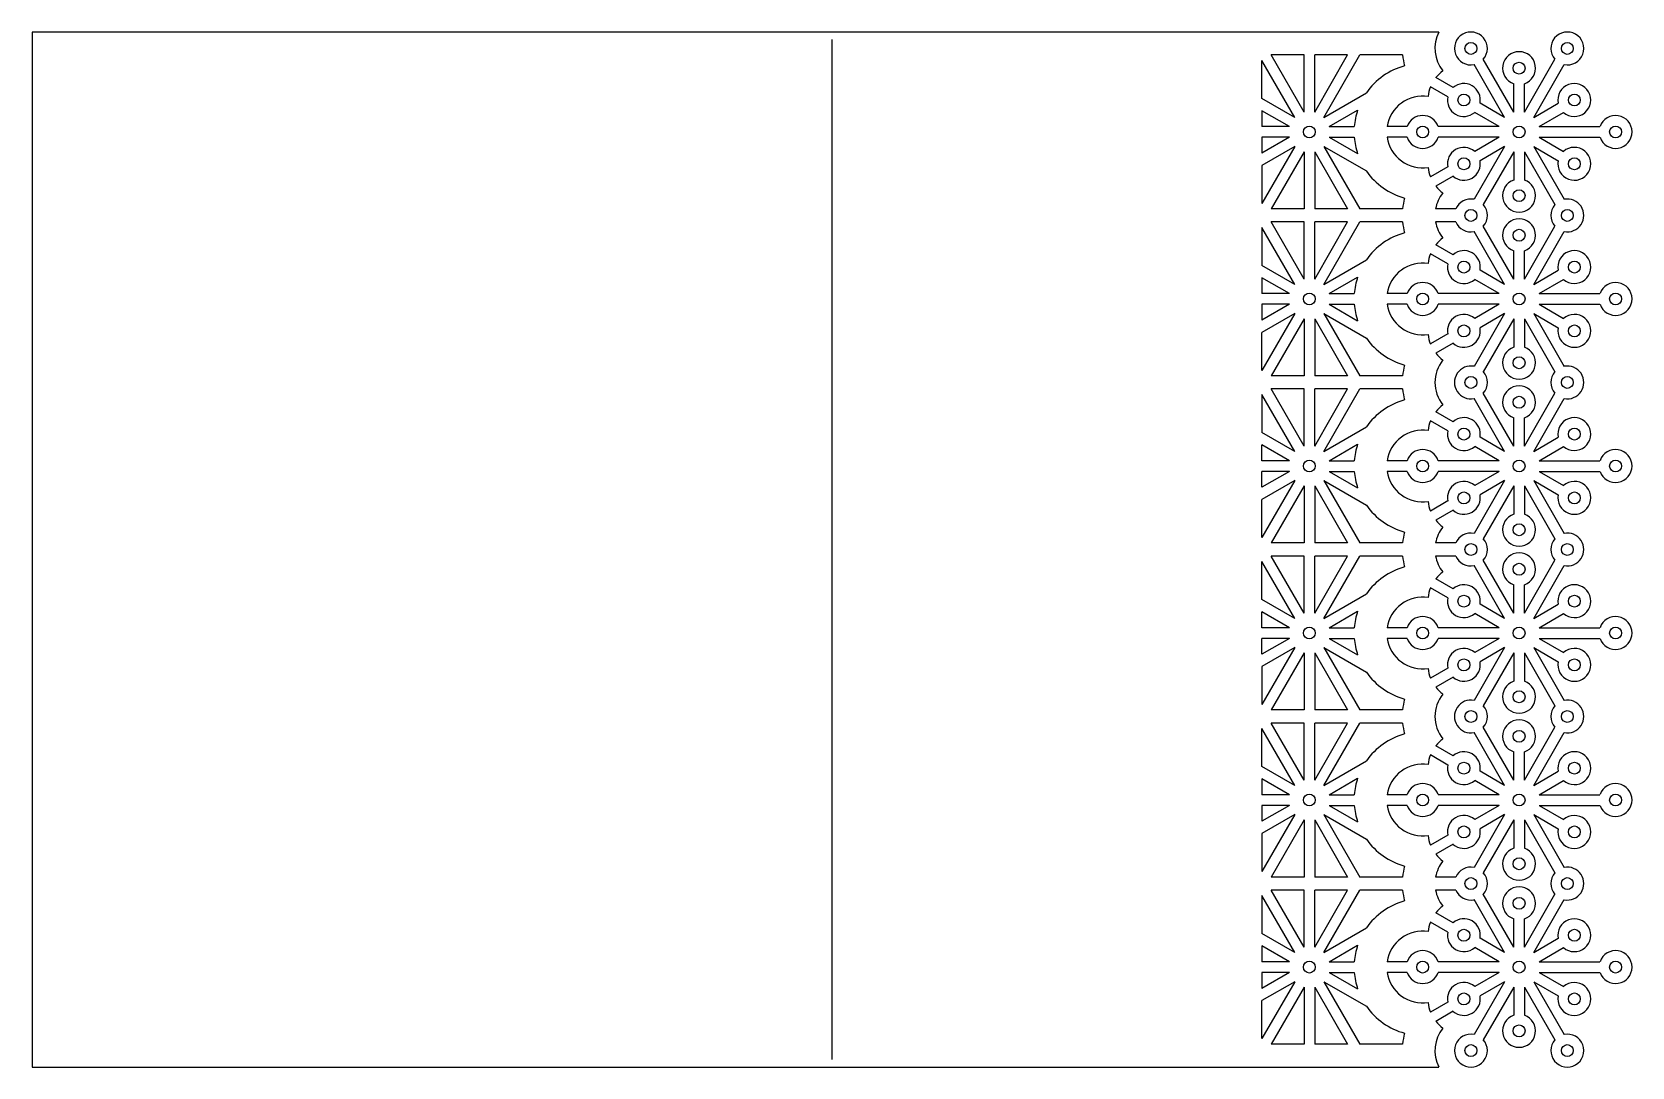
# Model space of a CAD drawing. Extents: x 25 to 241, y 33 to 173.
import ezdxf

# ---------------------------------------------------------------- set-up
doc = ezdxf.new("R2010")
doc.units = 0
doc.layers.get('0').update_dxf_attribs({"linetype": 'CONTINUOUS'})

msp = doc.modelspace()

# ---------------------------------------------------------------- linework, layer by layer
for p, q in [((215.12, 172.96), (25.28, 172.96)), ((25.28, 172.96), (25.28, 33.26)), ((133.23, 34.26), (133.23, 171.96)), ((195.67, 161.44), (191.23, 169.13)), ((191.23, 164), (191.23, 169.13)), ((196.92, 162.16), (192.47, 169.87)), ((196.92, 169.87), (192.47, 169.87)), ((196.92, 162.16), (196.92, 169.87)), ((202.81, 169.87), (198.36, 169.87)), ((198.36, 162.16), (202.81, 169.87)), ((198.36, 162.16), (198.36, 169.87)), ((199.6, 161.44), (204.47, 169.87)), ((210.23, 169.87), (204.47, 169.87)), ((223.98, 161.44), (219.86, 168.57)), ((225.22, 162.16), (221.11, 169.29)), ((226.66, 162.16), (230.78, 169.29)), ((227.91, 161.44), (232.03, 168.57)), ((217.04, 165.45), (214.69, 166.8)), ((199.6, 161.44), (205.33, 164.75)), ((216.32, 164.2), (213.97, 165.55)), ((225.22, 162.16), (225.22, 165.98)), ((226.66, 162.16), (226.66, 165.98)), ((195.67, 161.44), (191.23, 164)), ((194.95, 160.19), (191.23, 162.34)), ((191.23, 162.34), (191.23, 160.19)), ((200.32, 160.19), (204.16, 162.41)), ((223.26, 160.19), (219.95, 162.1)), ((223.98, 161.44), (220.67, 163.35)), ((227.91, 161.44), (231.22, 163.35)), ((228.63, 160.19), (231.94, 162.1)), ((194.95, 160.19), (191.23, 160.19)), ((200.32, 160.19), (203.71, 160.19)), ((210.83, 160.19), (208.13, 160.19)), ((223.26, 160.19), (215.03, 160.19)), ((228.63, 160.19), (236.86, 160.19)), ((194.95, 158.75), (191.23, 156.6)), ((194.95, 158.75), (191.23, 158.75)), ((191.23, 158.75), (191.23, 156.6)), ((200.32, 158.75), (204.16, 156.54)), ((200.32, 158.75), (203.71, 158.75)), ((210.83, 158.75), (208.13, 158.75)), ((223.26, 158.75), (215.03, 158.75)), ((223.26, 158.75), (219.95, 156.84)), ((228.63, 158.75), (236.86, 158.75)), ((228.63, 158.75), (231.94, 156.84)), ((195.67, 157.51), (191.23, 149.82)), ((195.67, 157.51), (191.23, 154.94)), ((196.92, 156.79), (192.47, 149.08)), ((196.92, 156.79), (196.92, 149.08)), ((198.36, 156.79), (198.36, 149.08)), ((198.36, 156.79), (202.81, 149.08)), ((199.6, 157.51), (204.47, 149.08)), ((199.6, 157.51), (205.33, 154.2)), ((223.98, 157.51), (219.86, 150.38)), ((223.98, 157.51), (220.67, 155.59)), ((225.22, 156.79), (221.11, 149.66)), ((225.22, 156.79), (225.22, 152.96)), ((226.66, 156.79), (230.78, 149.66)), ((226.66, 156.79), (226.66, 152.96)), ((227.91, 157.51), (232.03, 150.38)), ((227.91, 157.51), (231.22, 155.59)), ((191.23, 154.94), (191.23, 149.82)), ((216.32, 154.74), (213.97, 153.39)), ((217.04, 153.5), (214.69, 152.15)), ((196.92, 149.08), (192.47, 149.08)), ((202.81, 149.08), (198.36, 149.08)), ((210.23, 149.08), (204.47, 149.08)), ((217.4, 149.08), (214.66, 149.08)), ((196.92, 139.61), (192.47, 147.32)), ((196.92, 147.32), (192.47, 147.32)), ((196.92, 139.61), (196.92, 147.32)), ((198.36, 139.61), (202.81, 147.32)), ((198.36, 139.61), (198.36, 147.32)), ((202.81, 147.32), (198.36, 147.32)), ((199.6, 138.89), (204.47, 147.32)), ((210.23, 147.32), (204.47, 147.32)), ((217.4, 147.32), (214.66, 147.32)), ((195.67, 138.89), (191.23, 146.58)), ((191.23, 146.58), (191.23, 141.46)), ((223.98, 138.89), (219.86, 146.02)), ((225.22, 139.61), (221.11, 146.74)), ((226.66, 139.61), (230.78, 146.74)), ((227.91, 138.89), (232.03, 146.02)), ((216.32, 141.66), (213.97, 143.01)), ((217.04, 142.9), (214.69, 144.25)), ((225.22, 139.61), (225.22, 143.44)), ((226.66, 139.61), (226.66, 143.44)), ((195.67, 138.89), (191.23, 141.46)), ((199.6, 138.89), (205.33, 142.2)), ((223.98, 138.89), (220.67, 140.81)), ((227.91, 138.89), (231.22, 140.81)), ((194.95, 137.65), (191.23, 139.8)), ((191.23, 139.8), (191.23, 137.65)), ((200.32, 137.65), (204.16, 139.86)), ((223.26, 137.65), (219.95, 139.56)), ((228.63, 137.65), (231.94, 139.56)), ((194.95, 137.65), (191.23, 137.65)), ((194.95, 136.21), (191.23, 136.21)), ((194.95, 136.21), (191.23, 134.06)), ((191.23, 136.21), (191.23, 134.06)), ((200.32, 137.65), (203.71, 137.65)), ((200.32, 136.21), (203.71, 136.21)), ((200.32, 136.21), (204.16, 133.99)), ((210.83, 137.65), (208.13, 137.65)), ((210.83, 136.21), (208.13, 136.21)), ((223.26, 137.65), (215.03, 137.65)), ((223.26, 136.21), (215.03, 136.21)), ((223.26, 136.21), (219.95, 134.3)), ((228.63, 137.65), (236.86, 137.65)), ((228.63, 136.21), (231.94, 134.3)), ((228.63, 136.21), (236.86, 136.21)), ((195.67, 134.96), (191.23, 127.27)), ((195.67, 134.96), (191.23, 132.4)), ((196.92, 134.24), (192.47, 126.53)), ((196.92, 134.24), (196.92, 126.53)), ((198.36, 134.24), (202.81, 126.53)), ((198.36, 134.24), (198.36, 126.53)), ((199.6, 134.96), (204.47, 126.53)), ((199.6, 134.96), (205.33, 131.65)), ((223.98, 134.96), (219.86, 127.83)), ((223.98, 134.96), (220.67, 133.05)), ((225.22, 134.24), (221.11, 127.11)), ((225.22, 134.24), (225.22, 130.42)), ((226.66, 134.24), (226.66, 130.42)), ((226.66, 134.24), (230.78, 127.11)), ((227.91, 134.96), (231.22, 133.05)), ((227.91, 134.96), (232.03, 127.83)), ((191.23, 127.27), (191.23, 132.4)), ((216.32, 132.2), (213.97, 130.85)), ((217.04, 130.95), (214.69, 129.6)), ((196.92, 126.53), (192.47, 126.53)), ((202.81, 126.53), (198.36, 126.53)), ((210.23, 126.53), (204.47, 126.53)), ((195.67, 116.35), (191.23, 124.04)), ((191.23, 124.04), (191.23, 118.91)), ((196.92, 117.07), (192.47, 124.78)), ((196.92, 124.78), (192.47, 124.78)), ((196.92, 117.07), (196.92, 124.78)), ((198.36, 117.07), (202.81, 124.78)), ((198.36, 117.07), (198.36, 124.78)), ((202.81, 124.78), (198.36, 124.78)), ((199.6, 116.35), (204.47, 124.78)), ((210.23, 124.78), (204.47, 124.78)), ((223.98, 116.35), (219.86, 123.48)), ((225.22, 117.07), (221.11, 124.2)), ((226.66, 117.07), (230.78, 124.2)), ((227.91, 116.35), (232.03, 123.48)), ((217.04, 120.36), (214.69, 121.71)), ((195.67, 116.35), (191.23, 118.91)), ((199.6, 116.35), (205.33, 119.66)), ((216.32, 119.11), (213.97, 120.46)), ((225.22, 117.07), (225.22, 120.89)), ((226.66, 117.07), (226.66, 120.89)), ((194.95, 115.1), (191.23, 117.25)), ((191.23, 115.1), (191.23, 117.25)), ((200.32, 115.1), (204.16, 117.32)), ((223.26, 115.1), (219.95, 117.01)), ((223.98, 116.35), (220.67, 118.26)), ((227.91, 116.35), (231.22, 118.26)), ((228.63, 115.1), (231.94, 117.01)), ((194.95, 115.1), (191.23, 115.1)), ((200.32, 115.1), (203.71, 115.1)), ((210.83, 115.1), (208.13, 115.1)), ((223.26, 115.1), (215.03, 115.1)), ((228.63, 115.1), (236.86, 115.1)), ((194.95, 113.66), (191.23, 113.66)), ((194.95, 113.66), (191.23, 111.52)), ((191.23, 111.52), (191.23, 113.66)), ((195.67, 112.42), (191.23, 104.73)), ((195.67, 112.42), (191.23, 109.85)), ((199.6, 112.42), (204.47, 103.99)), ((199.6, 112.42), (205.33, 109.11)), ((200.32, 113.66), (204.16, 111.45)), ((200.32, 113.66), (203.71, 113.66)), ((210.83, 113.66), (208.13, 113.66)), ((223.26, 113.66), (215.03, 113.66)), ((223.98, 112.42), (219.86, 105.29)), ((223.26, 113.66), (219.95, 111.75)), ((223.98, 112.42), (220.67, 110.51)), ((227.91, 112.42), (231.22, 110.51)), ((227.91, 112.42), (232.03, 105.29)), ((228.63, 113.66), (236.86, 113.66)), ((228.63, 113.66), (231.94, 111.75)), ((196.92, 111.7), (192.47, 103.99)), ((196.92, 111.7), (196.92, 103.99)), ((198.36, 111.7), (202.81, 103.99)), ((198.36, 111.7), (198.36, 103.99)), ((225.22, 111.7), (221.11, 104.57)), ((225.22, 111.7), (225.22, 107.87)), ((226.66, 111.7), (230.78, 104.57)), ((226.66, 111.7), (226.66, 107.87)), ((191.23, 104.73), (191.23, 109.85)), ((216.32, 109.66), (213.97, 108.3)), ((217.04, 108.41), (214.69, 107.06)), ((196.92, 103.99), (192.47, 103.99)), ((202.81, 103.99), (198.36, 103.99)), ((210.23, 103.99), (204.47, 103.99)), ((217.4, 103.99), (214.66, 103.99)), ((195.67, 93.81), (191.23, 101.5)), ((191.23, 96.37), (191.23, 101.5)), ((196.92, 94.53), (192.47, 102.23)), ((196.92, 102.23), (192.47, 102.23)), ((196.92, 94.53), (196.92, 102.23)), ((202.81, 102.23), (198.36, 102.23)), ((198.36, 94.53), (202.81, 102.23)), ((198.36, 94.53), (198.36, 102.23)), ((199.6, 93.81), (204.47, 102.23)), ((210.23, 102.23), (204.47, 102.23)), ((217.4, 102.23), (214.66, 102.23)), ((225.22, 94.53), (221.11, 101.66)), ((226.66, 94.53), (230.78, 101.66)), ((223.98, 93.81), (219.86, 100.94)), ((227.91, 93.81), (232.03, 100.94)), ((216.32, 96.57), (213.97, 97.92)), ((217.04, 97.81), (214.69, 99.17)), ((225.22, 94.53), (225.22, 98.35)), ((226.66, 94.53), (226.66, 98.35)), ((195.67, 93.81), (191.23, 96.37)), ((199.6, 93.81), (205.33, 97.11)), ((223.98, 93.81), (220.67, 95.72)), ((227.91, 93.81), (231.22, 95.72)), ((194.95, 92.56), (191.23, 94.71)), ((191.23, 92.56), (191.23, 94.71)), ((200.32, 92.56), (204.16, 94.77)), ((223.26, 92.56), (219.95, 94.47)), ((228.63, 92.56), (231.94, 94.47)), ((194.95, 92.56), (191.23, 92.56)), ((194.95, 91.12), (191.23, 91.12)), ((194.95, 91.12), (191.23, 88.97)), ((191.23, 88.97), (191.23, 91.12)), ((200.32, 92.56), (203.71, 92.56)), ((200.32, 91.12), (203.71, 91.12)), ((200.32, 91.12), (204.16, 88.9)), ((210.83, 92.56), (208.13, 92.56)), ((210.83, 91.12), (208.13, 91.12)), ((223.26, 92.56), (215.03, 92.56)), ((223.26, 91.12), (215.03, 91.12)), ((223.26, 91.12), (219.95, 89.21)), ((228.63, 92.56), (236.86, 92.56)), ((228.63, 91.12), (231.94, 89.21)), ((228.63, 91.12), (236.86, 91.12)), ((195.67, 89.87), (191.23, 87.31)), ((195.67, 89.87), (191.23, 82.18)), ((196.92, 89.15), (192.47, 81.45)), ((196.92, 89.15), (196.92, 81.45)), ((198.36, 89.15), (202.81, 81.45)), ((198.36, 89.15), (198.36, 81.45)), ((199.6, 89.87), (205.33, 86.56)), ((199.6, 89.87), (204.47, 81.45)), ((223.98, 89.87), (219.86, 82.74)), ((223.98, 89.87), (220.67, 87.96)), ((225.22, 89.15), (221.11, 82.02)), ((225.22, 89.15), (225.22, 85.33)), ((226.66, 89.15), (226.66, 85.33)), ((226.66, 89.15), (230.78, 82.02)), ((227.91, 89.87), (231.22, 87.96)), ((227.91, 89.87), (232.03, 82.74)), ((191.23, 87.31), (191.23, 82.18)), ((216.32, 87.11), (213.97, 85.76)), ((217.04, 85.86), (214.69, 84.51)), ((196.92, 81.45), (192.47, 81.45)), ((202.81, 81.45), (198.36, 81.45)), ((210.23, 81.45), (204.47, 81.45)), ((191.23, 73.83), (191.23, 78.95)), ((195.67, 71.26), (191.23, 78.95)), ((196.92, 71.98), (192.47, 79.69)), ((196.92, 79.69), (192.47, 79.69)), ((196.92, 71.98), (196.92, 79.69)), ((198.36, 71.98), (202.81, 79.69)), ((198.36, 71.98), (198.36, 79.69)), ((202.81, 79.69), (198.36, 79.69)), ((199.6, 71.26), (204.47, 79.69)), ((210.23, 79.69), (204.47, 79.69)), ((223.98, 71.26), (219.86, 78.39)), ((225.22, 71.98), (221.11, 79.11)), ((226.66, 71.98), (230.78, 79.11)), ((227.91, 71.26), (232.03, 78.39)), ((217.04, 75.27), (214.69, 76.62)), ((225.22, 71.98), (225.22, 75.8)), ((226.66, 71.98), (226.66, 75.8)), ((195.67, 71.26), (191.23, 73.83)), ((199.6, 71.26), (205.33, 74.57)), ((216.32, 74.02), (213.97, 75.38)), ((191.23, 72.16), (191.23, 70.02)), ((194.95, 70.02), (191.23, 72.16)), ((200.32, 70.02), (204.16, 72.23)), ((223.26, 70.02), (219.95, 71.93)), ((223.98, 71.26), (220.67, 73.17)), ((227.91, 71.26), (231.22, 73.17)), ((228.63, 70.02), (231.94, 71.93)), ((194.95, 70.02), (191.23, 70.02)), ((200.32, 70.02), (203.71, 70.02)), ((210.83, 70.02), (208.13, 70.02)), ((223.26, 70.02), (215.03, 70.02)), ((228.63, 70.02), (236.86, 70.02)), ((194.95, 68.58), (191.23, 68.58)), ((194.95, 68.58), (191.23, 66.43)), ((191.23, 68.58), (191.23, 66.43)), ((195.67, 67.33), (191.23, 59.64)), ((195.67, 67.33), (191.23, 64.77)), ((199.6, 67.33), (205.33, 64.02)), ((199.6, 67.33), (204.47, 58.9)), ((200.32, 68.58), (204.16, 66.36)), ((200.32, 68.58), (203.71, 68.58)), ((210.83, 68.58), (208.13, 68.58)), ((223.26, 68.58), (215.03, 68.58)), ((223.98, 67.33), (219.86, 60.2)), ((223.26, 68.58), (219.95, 66.66)), ((223.98, 67.33), (220.67, 65.42)), ((227.91, 67.33), (232.03, 60.2)), ((227.91, 67.33), (231.22, 65.42)), ((228.63, 68.58), (231.94, 66.66)), ((228.63, 68.58), (236.86, 68.58)), ((196.92, 66.61), (192.47, 58.9)), ((196.92, 66.61), (196.92, 58.9)), ((198.36, 66.61), (202.81, 58.9)), ((198.36, 66.61), (198.36, 58.9)), ((225.22, 66.61), (221.11, 59.48)), ((225.22, 66.61), (225.22, 62.79)), ((226.66, 66.61), (230.78, 59.48)), ((226.66, 66.61), (226.66, 62.79)), ((191.23, 64.77), (191.23, 59.64)), ((216.32, 64.57), (213.97, 63.22)), ((217.04, 63.32), (214.69, 61.97)), ((196.92, 58.9), (192.47, 58.9)), ((202.81, 58.9), (198.36, 58.9)), ((210.23, 58.9), (204.47, 58.9)), ((217.4, 58.9), (214.66, 58.9)), ((195.67, 48.72), (191.23, 56.41)), ((191.23, 56.41), (191.23, 51.28)), ((196.92, 49.44), (192.47, 57.14)), ((196.92, 57.14), (192.47, 57.14)), ((196.92, 49.44), (196.92, 57.14)), ((198.36, 49.44), (202.81, 57.14)), ((202.81, 57.14), (198.36, 57.14)), ((198.36, 49.44), (198.36, 57.14)), ((199.6, 48.72), (204.47, 57.14)), ((210.23, 57.14), (204.47, 57.14)), ((217.4, 57.14), (214.66, 57.14)), ((225.22, 49.44), (221.11, 56.57)), ((226.66, 49.44), (230.78, 56.57)), ((217.04, 52.73), (214.69, 54.08)), ((223.98, 48.72), (219.86, 55.85)), ((227.91, 48.72), (232.03, 55.85)), ((199.6, 48.72), (205.33, 52.03)), ((216.32, 51.48), (213.97, 52.83)), ((225.22, 49.44), (225.22, 53.26)), ((226.66, 49.44), (226.66, 53.26)), ((195.67, 48.72), (191.23, 51.28)), ((200.32, 47.47), (204.16, 49.69)), ((223.98, 48.72), (220.67, 50.63)), ((227.91, 48.72), (231.22, 50.63)), ((191.23, 49.62), (191.23, 47.47)), ((194.95, 47.47), (191.23, 49.62)), ((223.26, 47.47), (219.95, 49.38)), ((228.63, 47.47), (231.94, 49.38)), ((194.95, 47.47), (191.23, 47.47)), ((194.95, 46.03), (191.23, 46.03)), ((194.95, 46.03), (191.23, 43.88)), ((191.23, 46.03), (191.23, 43.88)), ((200.32, 47.47), (203.71, 47.47)), ((200.32, 46.03), (203.71, 46.03)), ((200.32, 46.03), (204.16, 43.82)), ((210.83, 47.47), (208.13, 47.47)), ((210.83, 46.03), (208.13, 46.03)), ((223.26, 47.47), (215.03, 47.47)), ((223.26, 46.03), (215.03, 46.03)), ((223.26, 46.03), (219.95, 44.12)), ((228.63, 47.47), (236.86, 47.47)), ((228.63, 46.03), (231.94, 44.12)), ((228.63, 46.03), (236.86, 46.03)), ((195.67, 44.78), (191.23, 37.1)), ((195.67, 44.78), (191.23, 42.22)), ((196.92, 44.06), (192.47, 36.36)), ((196.92, 44.06), (196.92, 36.36)), ((198.36, 44.06), (202.81, 36.36)), ((198.36, 44.06), (198.36, 36.36)), ((199.6, 44.78), (204.47, 36.36)), ((199.6, 44.78), (205.33, 41.48)), ((223.98, 44.78), (219.86, 37.66)), ((223.98, 44.78), (220.67, 42.87)), ((225.22, 44.06), (221.11, 36.94)), ((225.22, 44.06), (225.22, 40.24)), ((226.66, 44.06), (226.66, 40.24)), ((226.66, 44.06), (230.78, 36.94)), ((227.91, 44.78), (232.03, 37.66)), ((227.91, 44.78), (231.22, 42.87)), ((191.23, 37.1), (191.23, 42.22)), ((216.32, 42.02), (213.97, 40.67)), ((217.04, 40.78), (214.69, 39.42)), ((196.92, 36.36), (192.47, 36.36)), ((202.81, 36.36), (198.36, 36.36)), ((210.23, 36.36), (204.47, 36.36)), ((25.28, 33.26), (215.12, 33.26))]:
    msp.add_line(p, q)
for centre in [(219.44, 170.74), (232.45, 170.74), (225.94, 168.08), (218.49, 163.78), (233.4, 163.78), (197.64, 159.47), (212.93, 159.47), (225.94, 159.47), (238.96, 159.47), (218.49, 155.17), (233.4, 155.17), (225.94, 150.87), (219.44, 148.2), (232.45, 148.2), (225.94, 145.53), (218.49, 141.23), (233.4, 141.23), (197.64, 136.93), (212.93, 136.93), (225.94, 136.93), (238.96, 136.93), (218.49, 132.62), (233.4, 132.62), (225.94, 128.32), (219.44, 125.66), (232.45, 125.66), (225.94, 122.99), (218.49, 118.69), (233.4, 118.69), (197.64, 114.38), (212.93, 114.38), (225.94, 114.38), (238.96, 114.38), (218.49, 110.08), (233.4, 110.08), (225.94, 105.78), (219.44, 103.11), (232.45, 103.11), (225.94, 100.45), (218.49, 96.14), (233.4, 96.14), (197.64, 91.84), (212.93, 91.84), (225.94, 91.84), (238.96, 91.84), (218.49, 87.54), (233.4, 87.54), (225.94, 83.23), (219.44, 80.57), (232.45, 80.57), (225.94, 77.9), (218.49, 73.6), (233.4, 73.6), (197.64, 69.3), (212.93, 69.3), (225.94, 69.3), (238.96, 69.3), (218.49, 64.99), (233.4, 64.99), (225.94, 60.69), (219.44, 58.02), (232.45, 58.02), (225.94, 55.36), (218.49, 51.05), (233.4, 51.05), (197.64, 46.75), (212.93, 46.75), (225.94, 46.75), (238.96, 46.75), (218.49, 42.45), (233.4, 42.45), (225.94, 38.14), (219.44, 35.48), (232.45, 35.48)]:
    msp.add_circle(centre, 0.802)
for centre, radius, start, end in [((219.44, 170.74), 4.85, 152.818, 218.6988), ((219.44, 170.74), 2.22, 318.945, 281.055), ((232.45, 170.74), 2.22, 258.945, 221.055), ((219.44, 170.74), 9.25, 185.453, 194.7242), ((225.94, 168.08), 2.22, 288.945, 251.055), ((212.93, 159.47), 9.25, 105.2758, 145.2244), ((218.49, 163.78), 4.85, 125.8538, 141.4709), ((212.93, 159.47), 4.85, 81.3012, 171.4709), ((218.49, 163.78), 4.85, 158.5291, 174.1462), ((218.49, 163.78), 2.22, 168.9451, 311.055), ((218.49, 163.78), 2.22, 348.945, 131.055), ((233.4, 163.78), 2.22, 228.945, 191.055), ((212.93, 159.47), 9.25, 161.4994, 175.5355), ((212.93, 159.47), 2.22, 18.945, 161.055), ((238.96, 159.47), 2.22, 198.945, 161.055), ((212.93, 159.47), 9.25, 184.4645, 198.5006), ((212.93, 159.47), 4.85, 188.5291, 278.6988), ((212.93, 159.47), 2.22, 198.945, 341.055), ((218.49, 155.17), 2.22, 48.945, 191.055), ((218.49, 155.17), 2.22, 228.9451, 11.055), ((233.4, 155.17), 2.22, 168.945, 131.055), ((212.93, 159.47), 9.25, 214.7756, 254.7242), ((218.49, 155.17), 4.85, 185.8538, 201.4709), ((219.44, 148.2), 4.85, 141.3012, 169.5685), ((218.49, 155.17), 4.85, 218.5291, 234.1462), ((225.94, 150.87), 2.22, 108.945, 71.055), ((219.44, 148.2), 9.25, 165.2758, 174.547), ((219.44, 148.2), 2.22, 78.945, 156.6498), ((219.44, 148.2), 2.22, 318.945, 41.055), ((232.45, 148.2), 2.22, 138.945, 221.055), ((232.45, 148.2), 2.22, 258.945, 101.055), ((219.44, 148.2), 9.25, 185.453, 194.7242), ((219.44, 148.2), 4.85, 190.4315, 218.6988), ((219.44, 148.2), 2.22, 203.3502, 281.055), ((225.94, 145.53), 2.22, 288.945, 251.055), ((212.93, 136.93), 9.25, 105.2758, 145.2244), ((218.49, 141.23), 4.85, 125.8538, 141.4709), ((218.49, 141.23), 4.85, 158.5291, 174.1462), ((218.49, 141.23), 2.22, 348.945, 131.0549), ((233.4, 141.23), 2.22, 228.945, 191.055), ((212.93, 136.93), 4.85, 81.3012, 171.4709), ((218.49, 141.23), 2.22, 168.945, 311.055), ((212.93, 136.93), 9.25, 161.4994, 175.5355), ((212.93, 136.93), 2.22, 18.945, 161.055), ((238.96, 136.93), 2.22, 198.945, 161.055), ((212.93, 136.93), 9.25, 184.4645, 198.5006), ((212.93, 136.93), 4.85, 188.5291, 278.6988), ((212.93, 136.93), 2.22, 198.945, 341.055), ((218.49, 132.62), 2.22, 48.945, 191.0549), ((233.4, 132.62), 2.22, 168.945, 131.055), ((218.49, 132.62), 4.85, 185.8538, 201.4709), ((218.49, 132.62), 2.22, 228.945, 11.055), ((212.93, 136.93), 9.25, 214.7756, 254.7242), ((218.49, 132.62), 4.85, 218.5291, 234.1462), ((225.94, 128.32), 2.22, 108.945, 71.055), ((219.44, 125.66), 9.25, 165.2758, 174.547), ((219.44, 125.66), 4.85, 141.3012, 218.6988), ((219.44, 125.66), 2.22, 78.945, 281.055), ((232.45, 125.66), 2.22, 258.945, 101.055), ((219.44, 125.66), 2.22, 318.945, 41.055), ((232.45, 125.66), 2.22, 138.945, 221.055), ((212.93, 114.38), 9.25, 105.2758, 145.2244), ((219.44, 125.66), 9.25, 185.453, 194.7242), ((225.94, 122.99), 2.22, 288.945, 251.055), ((218.49, 118.69), 4.85, 125.8538, 141.4709), ((218.49, 118.69), 2.22, 348.945, 131.055), ((233.4, 118.69), 2.22, 228.945, 191.055), ((212.93, 114.38), 4.85, 81.3012, 171.4709), ((218.49, 118.69), 4.85, 158.5291, 174.1462), ((218.49, 118.69), 2.22, 168.9451, 311.055), ((212.93, 114.38), 9.25, 161.4994, 175.5355), ((212.93, 114.38), 2.22, 18.945, 161.055), ((238.96, 114.38), 2.22, 198.945, 161.055), ((212.93, 114.38), 9.25, 184.4645, 198.5006), ((212.93, 114.38), 4.85, 188.5291, 278.6988), ((212.93, 114.38), 2.22, 198.945, 341.055), ((218.49, 110.08), 2.22, 48.945, 191.055), ((233.4, 110.08), 2.22, 168.945, 131.055), ((218.49, 110.08), 2.22, 228.9451, 11.055), ((212.93, 114.38), 9.25, 214.7756, 254.7242), ((218.49, 110.08), 4.85, 185.8538, 201.4709), ((219.44, 103.11), 4.85, 141.3012, 169.5685), ((218.49, 110.08), 4.85, 218.5291, 234.1462), ((225.94, 105.78), 2.22, 108.945, 71.055), ((219.44, 103.11), 9.25, 165.2758, 174.547), ((219.44, 103.11), 2.22, 78.945, 156.6498), ((219.44, 103.11), 2.22, 318.945, 41.055), ((232.45, 103.11), 2.22, 138.945, 221.055), ((232.45, 103.11), 2.22, 258.945, 101.055), ((219.44, 103.11), 9.25, 185.453, 194.7242), ((219.44, 103.11), 4.85, 190.4315, 218.6988), ((219.44, 103.11), 2.22, 203.3502, 281.055), ((225.94, 100.45), 2.22, 288.945, 251.055), ((212.93, 91.84), 9.25, 105.2758, 145.2244), ((218.49, 96.14), 4.85, 125.8538, 141.4709), ((218.49, 96.14), 4.85, 158.5291, 174.1462), ((218.49, 96.14), 2.22, 348.945, 131.0549), ((233.4, 96.14), 2.22, 228.945, 191.055), ((212.93, 91.84), 4.85, 81.3012, 171.4709), ((218.49, 96.14), 2.22, 168.945, 311.055), ((212.93, 91.84), 9.25, 161.4994, 175.5355), ((212.93, 91.84), 2.22, 18.945, 161.055), ((238.96, 91.84), 2.22, 198.945, 161.055), ((212.93, 91.84), 9.25, 184.4645, 198.5006), ((212.93, 91.84), 4.85, 188.5291, 278.6988), ((212.93, 91.84), 2.22, 198.945, 341.055), ((218.49, 87.54), 2.22, 48.945, 191.0549), ((233.4, 87.54), 2.22, 168.945, 131.055), ((212.93, 91.84), 9.25, 214.7756, 254.7242), ((218.49, 87.54), 4.85, 185.8538, 201.4709), ((218.49, 87.54), 2.22, 228.945, 11.055), ((218.49, 87.54), 4.85, 218.5291, 234.1462), ((225.94, 83.23), 2.22, 108.945, 71.055), ((219.44, 80.57), 9.25, 165.2758, 174.547), ((219.44, 80.57), 4.85, 141.3012, 218.6988), ((219.44, 80.57), 2.22, 78.945, 281.055), ((232.45, 80.57), 2.22, 258.945, 101.055), ((219.44, 80.57), 2.22, 318.945, 41.055), ((225.94, 77.9), 2.22, 288.945, 251.055), ((232.45, 80.57), 2.22, 138.945, 221.055), ((212.93, 69.3), 9.25, 105.2758, 145.2244), ((219.44, 80.57), 9.25, 185.453, 194.7242), ((218.49, 73.6), 4.85, 125.8538, 141.4709), ((218.49, 73.6), 2.22, 348.945, 131.055), ((233.4, 73.6), 2.22, 228.945, 191.055), ((212.93, 69.3), 4.85, 81.3012, 171.4709), ((218.49, 73.6), 4.85, 158.5291, 174.1462), ((218.49, 73.6), 2.22, 168.9451, 311.055), ((212.93, 69.3), 9.25, 161.4994, 175.5355), ((212.93, 69.3), 2.22, 18.945, 161.055), ((238.96, 69.3), 2.22, 198.945, 161.055), ((212.93, 69.3), 9.25, 184.4645, 198.5006), ((212.93, 69.3), 4.85, 188.5291, 278.6988), ((212.93, 69.3), 2.22, 198.945, 341.055), ((218.49, 64.99), 2.22, 48.945, 191.055), ((233.4, 64.99), 2.22, 168.945, 131.055), ((218.49, 64.99), 2.22, 228.9451, 11.055), ((212.93, 69.3), 9.25, 214.7756, 254.7242), ((218.49, 64.99), 4.85, 185.8538, 201.4709), ((225.94, 60.69), 2.22, 108.945, 71.055), ((219.44, 58.02), 4.85, 141.3012, 169.5685), ((218.49, 64.99), 4.85, 218.5291, 234.1462), ((219.44, 58.02), 9.25, 165.2758, 174.547), ((219.44, 58.02), 2.22, 78.945, 156.6498), ((219.44, 58.02), 2.22, 318.945, 41.055), ((232.45, 58.02), 2.22, 138.945, 221.055), ((232.45, 58.02), 2.22, 258.945, 101.055), ((219.44, 58.02), 9.25, 185.453, 194.7242), ((219.44, 58.02), 4.85, 190.4315, 218.6988), ((219.44, 58.02), 2.22, 203.3502, 281.055), ((225.94, 55.36), 2.22, 288.945, 251.055), ((212.93, 46.75), 9.25, 105.2758, 145.2244), ((218.49, 51.05), 4.85, 125.8538, 141.4709), ((218.49, 51.05), 4.85, 158.5291, 174.1462), ((218.49, 51.05), 2.22, 348.945, 131.0549), ((233.4, 51.05), 2.22, 228.945, 191.055), ((212.93, 46.75), 9.25, 161.4994, 175.5355), ((212.93, 46.75), 4.85, 81.3012, 171.4709), ((218.49, 51.05), 2.22, 168.945, 311.055), ((212.93, 46.75), 2.22, 18.945, 161.055), ((238.96, 46.75), 2.22, 198.945, 161.055), ((212.93, 46.75), 9.25, 184.4645, 198.5006), ((212.93, 46.75), 4.85, 188.5291, 278.6988), ((212.93, 46.75), 2.22, 198.945, 341.055), ((218.49, 42.45), 2.22, 48.945, 191.0549), ((233.4, 42.45), 2.22, 168.945, 131.055), ((212.93, 46.75), 9.25, 214.7756, 254.7242), ((218.49, 42.45), 4.85, 185.8538, 201.4709), ((218.49, 42.45), 2.22, 228.945, 11.055), ((218.49, 42.45), 4.85, 218.5291, 234.1462), ((225.94, 38.14), 2.22, 108.945, 71.055), ((219.44, 35.48), 9.25, 165.2758, 174.547), ((219.44, 35.48), 4.85, 141.3012, 207.1823), ((219.44, 35.48), 2.22, 78.945, 41.055), ((232.45, 35.48), 2.22, 138.945, 101.055)]:
    msp.add_arc(centre, radius, start, end)

doc.saveas('drawing.dxf')
